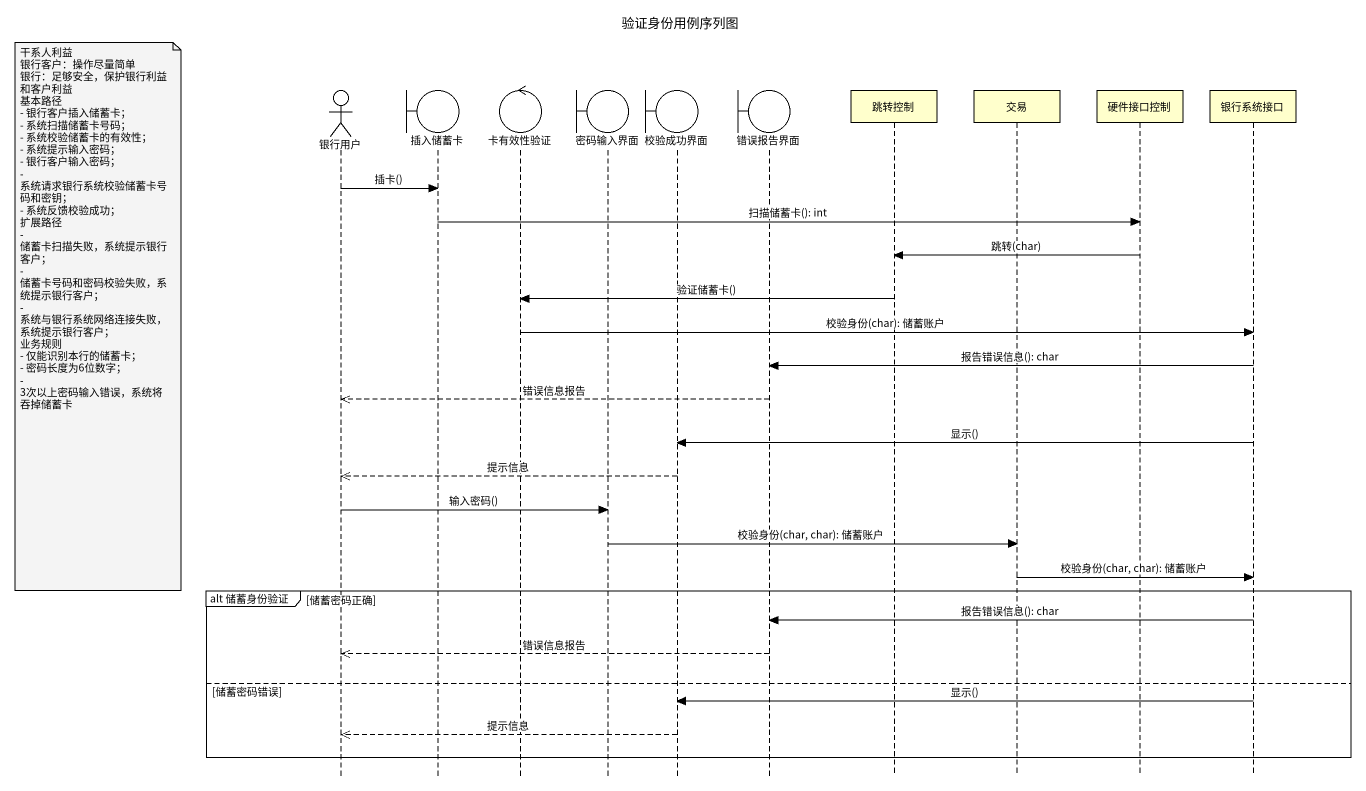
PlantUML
@startuml
title 验证身份用例序列图
hide footbox
actor 银行用户
boundary 插入储蓄卡
control 卡有效性验证
boundary 密码输入界面
boundary 校验成功界面
boundary 错误报告界面
participant 跳转控制
participant 交易
participant 硬件接口控制
participant 银行系统接口

银行用户 -> 插入储蓄卡 : 插卡()
插入储蓄卡 -> 硬件接口控制 : 扫描储蓄卡(): int
硬件接口控制 -> 跳转控制 : 跳转(char)
跳转控制 -> 卡有效性验证 : 验证储蓄卡()
note left of 银行用户
  干系人利益
  银行客户：操作尽量简单
  银行：足够安全，保护银行利益和客户利益
  基本路径
  - 银行客户插入储蓄卡；
  - 系统扫描储蓄卡号码；
  - 系统校验储蓄卡的有效性；
  - 系统提示输入密码；
  - 银行客户输入密码；
  - 系统请求银行系统校验储蓄卡号码和密钥；
  - 系统反馈校验成功；
  扩展路径
  - 储蓄卡扫描失败，系统提示银行客户；
  - 储蓄卡号码和密码校验失败，系统提示银行客户；
  - 系统与银行系统网络连接失败，系统提示银行客户；
  业务规则
  - 仅能识别本行的储蓄卡；
  - 密码长度为6位数字；
  - 3次以上密码输入错误，系统将吞掉储蓄卡
end note
卡有效性验证 -> 银行系统接口 : 校验身份(char): 储蓄账户
银行系统接口 -> 错误报告界面 : 报告错误信息(): char
错误报告界面 -->> 银行用户 : 错误信息报告
银行系统接口 -> 校验成功界面 : 显示()
校验成功界面 -->> 银行用户 : 提示信息
银行用户 -> 密码输入界面 : 输入密码()
密码输入界面 -> 交易 : 校验身份(char, char): 储蓄账户
交易 -> 银行系统接口 : 校验身份(char, char): 储蓄账户
group alt 储蓄身份验证 [储蓄密码正确]
  银行系统接口 -> 错误报告界面 : 报告错误信息(): char
  错误报告界面 -->> 银行用户 : 错误信息报告
else 储蓄密码错误
  银行系统接口 -> 校验成功界面 : 显示()
  校验成功界面 -->> 银行用户 : 提示信息
end
@enduml
